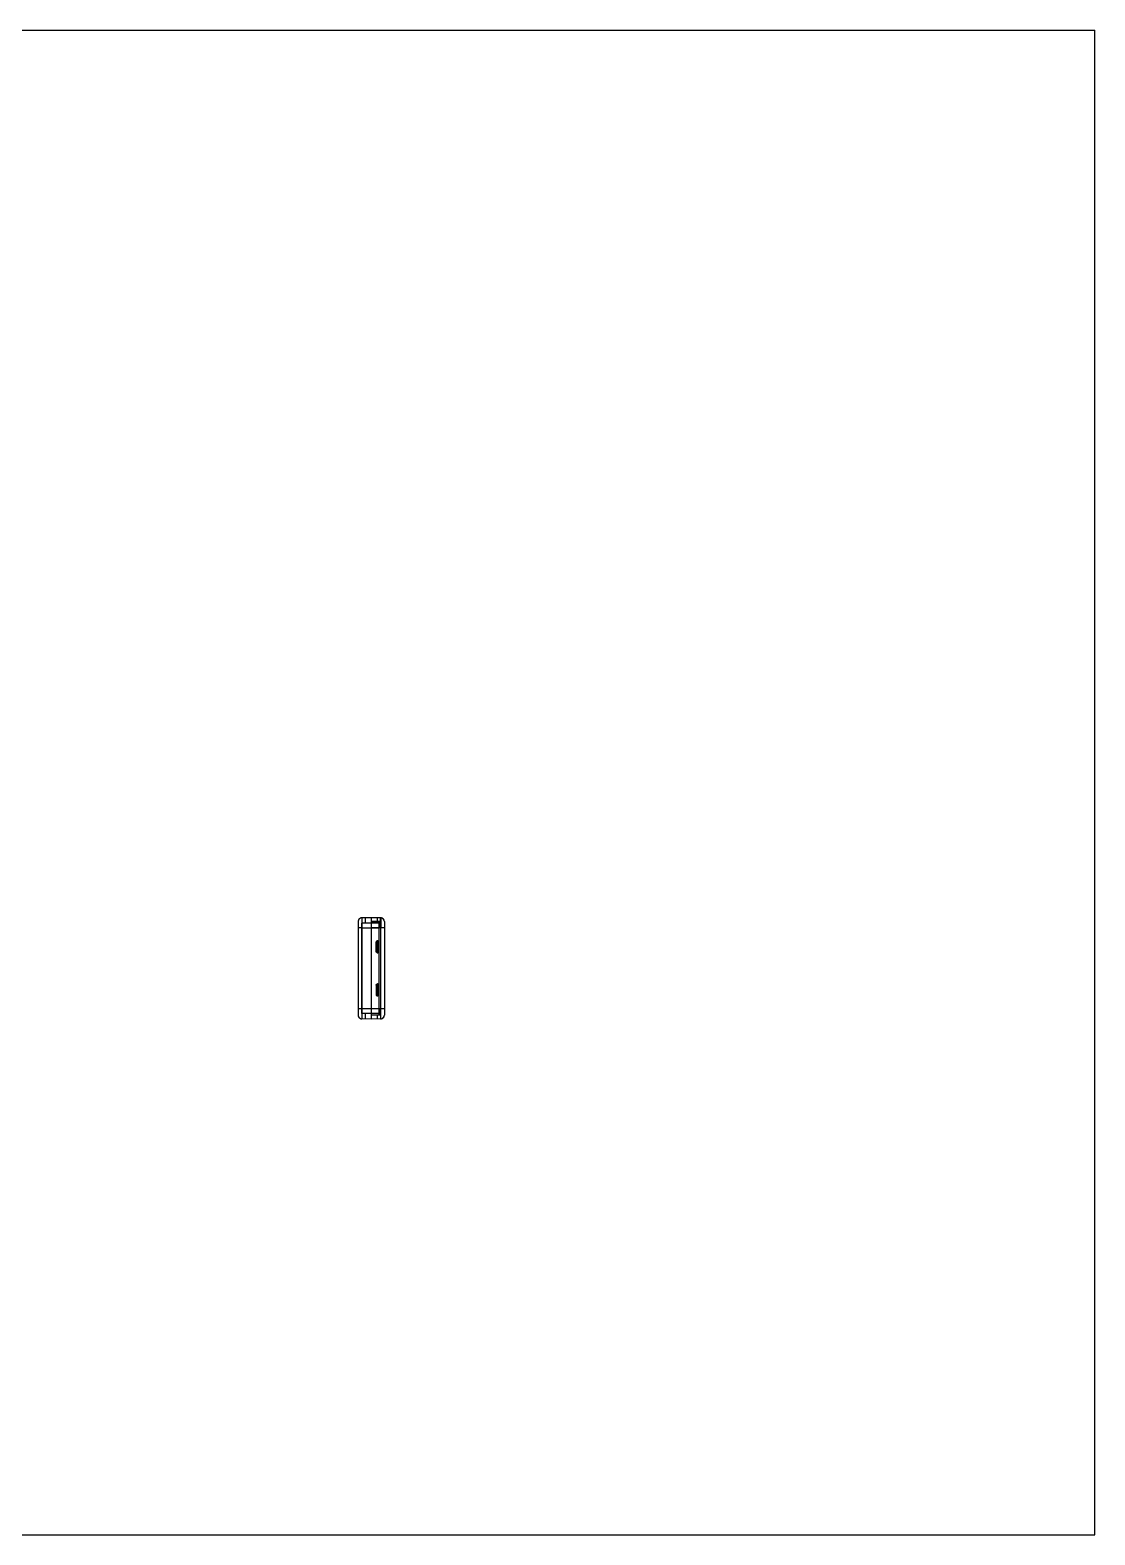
# Model space of a CAD drawing. Header units: millimetres. Extents: x 0 to 841, y 0 to 594.
# Drawn here: x 420 to 841, y 0 to 594 of the extents above; entities that cross this region are included whole.
import ezdxf

# ---------------------------------------------------------------- set-up
doc = ezdxf.new("R2010")
doc.units = ezdxf.units.MM
doc.header["$LTSCALE"] = 46.255
doc.layers.get('0').update_dxf_attribs({"linetype": 'CONTINUOUS'})
doc.layers.add('CP_DXF_CONTINUOUS_LINE', color=7, linetype='CONTINUOUS')
doc.layers.add('CP_DXF_FORMAT', color=7, linetype='CONTINUOUS')

msp = doc.modelspace()

# ---------------------------------------------------------------- linework, layer by layer
at = {"color": 6, "linetype": 'CONTINUOUS'}
for p, q in [((555.22, 243.63), (551.49, 243.57)), ((555.22, 243.64), (552.82, 243.6)), ((552.82, 243.6), (552.82, 241.44)), ((555.22, 243.64), (555.22, 203.64)), ((557.62, 243.6), (555.22, 243.64)), ((558.94, 243.57), (555.22, 243.63)), ((557.62, 243.6), (557.62, 242.12)), ((559.27, 243.53), (558.94, 243.57)), ((550.02, 242.07), (550.02, 205.2)), ((551.49, 239.58), (550.02, 239.58)), ((550.34, 243), (550.16, 242.72)), ((551.49, 239.58), (555.22, 239.64)), ((551.49, 239.58), (551.49, 207.7)), ((558.22, 241.49), (551.52, 241.43)), ((551.52, 239.63), (558.22, 239.69)), ((558.92, 242.1), (555.22, 242.14)), ((557.62, 242.12), (555.22, 242.14)), ((558.22, 242.01), (555.22, 242.06)), ((558.22, 242.01), (555.22, 242.06)), ((558.92, 239.61), (555.22, 239.64)), ((558.94, 239.58), (555.22, 239.64)), ((558.22, 242.01), (558.22, 205.27)), ((558.94, 239.58), (558.94, 207.7)), ((560.42, 239.58), (558.94, 239.58)), ((560.42, 242.07), (560.42, 205.2)), ((557.22, 230.24), (557.22, 234.04)), ((558.02, 233.64), (557.32, 233.64)), ((558.02, 230.64), (557.32, 230.64)), ((557.22, 217.04), (557.22, 213.24)), ((558.02, 216.64), (557.32, 216.64)), ((558.02, 213.64), (557.32, 213.64)), ((558.12, 213.24), (558.12, 213.23)), ((551.49, 207.7), (550.02, 207.7)), ((551.16, 203.75), (551.49, 203.7)), ((555.22, 207.64), (551.49, 207.7)), ((555.22, 203.64), (551.49, 203.71)), ((558.22, 207.59), (551.52, 207.65)), ((558.22, 205.79), (551.52, 205.85)), ((552.82, 205.83), (552.82, 203.68)), ((555.22, 203.64), (552.82, 203.68)), ((558.94, 207.7), (555.22, 207.64)), ((558.92, 207.67), (555.22, 207.64)), ((558.22, 205.27), (555.22, 205.21)), ((558.22, 205.27), (555.22, 205.22)), ((558.92, 205.18), (555.22, 205.14)), ((557.62, 205.16), (555.22, 205.14)), ((558.94, 203.71), (555.22, 203.64)), ((557.62, 203.68), (555.22, 203.64)), ((557.62, 205.16), (557.62, 203.68)), ((560.42, 207.7), (558.94, 207.7)), ((558.94, 203.7), (559.27, 203.75))]:
    msp.add_line(p, q, dxfattribs=at)
at = {"color": 7, "linetype": 'CONTINUOUS'}
for p, q in [((551.52, 207.65), (551.52, 239.63)), ((558.92, 242.11), (558.92, 205.17)), ((557.22, 234.04), (558.12, 234.04)), ((557.32, 230.64), (557.32, 233.64)), ((558.02, 233.64), (558.02, 230.64)), ((558.12, 234.04), (558.12, 230.24)), ((558.12, 230.24), (557.22, 230.24)), ((558.12, 217.04), (557.22, 217.04)), ((557.32, 216.64), (557.32, 213.64)), ((558.02, 213.64), (558.02, 216.64)), ((558.12, 213.23), (558.12, 217.04)), ((557.22, 213.24), (558.12, 213.24))]:
    msp.add_line(p, q, dxfattribs=at)
at = {"color": 6, "linetype": 'CONTINUOUS'}
for points in [[(551.49, 243.57), (551.16, 243.53), (550.85, 243.42), (550.57, 243.24), (550.34, 243)], [(550.16, 242.72), (550.05, 242.41), (550.02, 242.07)], [(560.42, 242.07), (560.38, 242.41), (560.27, 242.72), (560.1, 243), (559.86, 243.24), (559.58, 243.42), (559.27, 243.53)], [(558.08, 234.09), (558.07, 234.12), (558.06, 234.14), (558.05, 234.17), (558.04, 234.21), (558.02, 234.24), (558, 234.27), (557.98, 234.3), (557.96, 234.32), (557.94, 234.34), (557.91, 234.36), (557.89, 234.38), (557.87, 234.4), (557.85, 234.42), (557.83, 234.43), (557.8, 234.44), (557.78, 234.45), (557.76, 234.46), (557.74, 234.47), (557.73, 234.48), (557.71, 234.48), (557.69, 234.49), (557.68, 234.49), (557.66, 234.49), (557.65, 234.49), (557.64, 234.49), (557.62, 234.48), (557.61, 234.48), (557.59, 234.47), (557.58, 234.47), (557.56, 234.46), (557.54, 234.45), (557.52, 234.44), (557.51, 234.43), (557.49, 234.42), (557.47, 234.4), (557.45, 234.39), (557.43, 234.37), (557.41, 234.36), (557.4, 234.34), (557.38, 234.32), (557.36, 234.3), (557.34, 234.28), (557.32, 234.25), (557.31, 234.23), (557.3, 234.2), (557.29, 234.18), (557.28, 234.15), (557.27, 234.13), (557.26, 234.11), (557.25, 234.1)], [(557.25, 230.18), (557.26, 230.16), (557.27, 230.14), (557.28, 230.12), (557.29, 230.09), (557.31, 230.06), (557.32, 230.03), (557.34, 230), (557.36, 229.97), (557.39, 229.95), (557.41, 229.93), (557.43, 229.91), (557.45, 229.89), (557.47, 229.87), (557.49, 229.86), (557.51, 229.85), (557.53, 229.84), (557.55, 229.82), (557.57, 229.82), (557.59, 229.81), (557.61, 229.8), (557.63, 229.8), (557.64, 229.79), (557.66, 229.79), (557.67, 229.79), (557.69, 229.79), (557.7, 229.79), (557.72, 229.8), (557.73, 229.8), (557.75, 229.81), (557.77, 229.82), (557.78, 229.83), (557.8, 229.84), (557.82, 229.85), (557.84, 229.86), (557.86, 229.87), (557.88, 229.89), (557.9, 229.9), (557.92, 229.92), (557.94, 229.94), (557.96, 229.96), (557.98, 229.99), (558, 230.01), (558.02, 230.04), (558.03, 230.07), (558.05, 230.1), (558.06, 230.12), (558.06, 230.15), (558.07, 230.17), (558.08, 230.19)], [(558.08, 217.09), (558.07, 217.11), (558.06, 217.14), (558.05, 217.17), (558.04, 217.21), (558.02, 217.24), (558, 217.27), (557.98, 217.3), (557.96, 217.32), (557.94, 217.34), (557.91, 217.37), (557.89, 217.38), (557.87, 217.4), (557.85, 217.42), (557.82, 217.43), (557.8, 217.44), (557.78, 217.45), (557.76, 217.46), (557.74, 217.47), (557.73, 217.48), (557.71, 217.48), (557.69, 217.49), (557.68, 217.49), (557.66, 217.49), (557.65, 217.49), (557.63, 217.49), (557.62, 217.48), (557.61, 217.48), (557.59, 217.47), (557.57, 217.46), (557.56, 217.46), (557.54, 217.45), (557.52, 217.44), (557.51, 217.43), (557.49, 217.42), (557.47, 217.4), (557.45, 217.39), (557.43, 217.37), (557.41, 217.36), (557.39, 217.34), (557.38, 217.32), (557.36, 217.3), (557.34, 217.28), (557.32, 217.25), (557.31, 217.23), (557.3, 217.2), (557.29, 217.18), (557.28, 217.15), (557.27, 217.13), (557.26, 217.11), (557.25, 217.1)], [(557.25, 213.18), (557.26, 213.16), (557.27, 213.14), (557.28, 213.11), (557.29, 213.08), (557.31, 213.05), (557.33, 213.02), (557.35, 212.99), (557.37, 212.97), (557.39, 212.94), (557.41, 212.92), (557.44, 212.9), (557.46, 212.88), (557.48, 212.87), (557.5, 212.85), (557.52, 212.84), (557.54, 212.83), (557.56, 212.82), (557.58, 212.81), (557.6, 212.8), (557.62, 212.8), (557.63, 212.79), (557.65, 212.79), (557.67, 212.79), (557.68, 212.79), (557.7, 212.79), (557.71, 212.8), (557.73, 212.8), (557.75, 212.81), (557.76, 212.82), (557.78, 212.83), (557.8, 212.84), (557.82, 212.85), (557.84, 212.86), (557.86, 212.87), (557.88, 212.89), (557.9, 212.9), (557.92, 212.92), (557.94, 212.94), (557.96, 212.96), (557.98, 212.99), (558, 213.01), (558.02, 213.04), (558.03, 213.07), (558.05, 213.1), (558.06, 213.12), (558.06, 213.15), (558.07, 213.17), (558.08, 213.18)], [(550.02, 205.2), (550.05, 204.87), (550.16, 204.56), (550.34, 204.28), (550.57, 204.04), (550.85, 203.86), (551.16, 203.75)], [(559.27, 203.75), (559.58, 203.86), (559.86, 204.04), (560.1, 204.28), (560.27, 204.56), (560.38, 204.87), (560.42, 205.2)]]:
    msp.add_lwpolyline(points, dxfattribs=at)
for centre, start, end in [((551.52, 242.07), 91, 180), ((558.92, 242.07), 0, 89), ((551.52, 205.2), 180, 269), ((558.92, 205.2), 270.99997, 0.00003)]:
    msp.add_arc(centre, 1.5, start, end, dxfattribs=at)
at = {"color": 7, "linetype": 'CONTINUOUS'}
for centre, start, end in [((557.67, 233.64), 0, 180), ((557.67, 230.64), 180, 360), ((557.67, 216.64), 0, 180), ((557.67, 213.64), 180, 360)]:
    msp.add_arc(centre, 0.35, start, end, dxfattribs=at)
at = {"color": 6, "linetype": 'CONTINUOUS'}
for points, knots in [([(551.49, 243.57), (551.48, 243.57), (551.49, 243.53), (551.48, 243.49), (551.49, 243.39), (551.48, 243.26), (551.48, 243.09), (551.48, 242.89), (551.48, 242.65), (551.48, 242.39), (551.48, 242.1), (551.48, 241.78), (551.48, 241.44), (551.48, 241.08), (551.48, 240.71), (551.49, 240.33), (551.49, 239.95), (551.49, 239.7), (551.49, 239.58)], [0, 0, 0, 0, 0.004474, 0.018141, 0.041394, 0.074316, 0.116644, 0.167728, 0.226696, 0.29296, 0.366113, 0.445798, 0.531487, 0.621923, 0.715535, 0.810737, 0.906015, 1, 1, 1, 1]), ([(558.94, 243.57), (558.95, 243.57), (558.95, 243.53), (558.96, 243.49), (558.96, 243.39), (558.96, 243.26), (558.97, 243.09), (558.97, 242.88), (558.97, 242.64), (558.97, 242.38), (558.97, 242.08), (558.97, 241.76), (558.97, 241.42), (558.96, 241.06), (558.96, 240.69), (558.95, 240.31), (558.95, 239.94), (558.94, 239.7), (558.94, 239.58)], [0, 0, 0, 0, 0.004767, 0.018707, 0.042336, 0.07568, 0.11841, 0.169977, 0.229704, 0.297016, 0.371276, 0.451589, 0.537063, 0.62703, 0.720472, 0.815315, 0.909248, 1, 1, 1, 1]), ([(557.67, 234.49), (557.66, 234.49), (557.66, 234.49), (557.65, 234.49), (557.64, 234.49), (557.63, 234.49), (557.62, 234.49), (557.61, 234.49), (557.6, 234.48), (557.59, 234.48), (557.58, 234.48), (557.57, 234.48), (557.56, 234.48), (557.55, 234.47), (557.54, 234.47), (557.52, 234.47), (557.51, 234.46), (557.49, 234.45), (557.47, 234.44), (557.45, 234.43), (557.43, 234.42), (557.41, 234.41), (557.38, 234.39), (557.36, 234.37), (557.33, 234.34), (557.31, 234.31), (557.28, 234.27), (557.26, 234.23), (557.24, 234.17), (557.22, 234.11), (557.22, 234.06), (557.22, 234.04)], [0, 0, 0, 0, 0.014205, 0.02763, 0.040041, 0.052633, 0.066071, 0.080238, 0.094713, 0.109172, 0.123284, 0.137116, 0.151679, 0.167932, 0.186518, 0.207705, 0.231423, 0.257546, 0.286251, 0.317676, 0.35218, 0.390179, 0.432099, 0.478481, 0.529924, 0.587193, 0.651206, 0.723013, 0.804113, 0.896005, 1, 1, 1, 1]), ([(558.12, 213.23), (558.12, 213.21), (558.11, 213.17), (558.1, 213.11), (558.08, 213.05), (558.05, 213.01), (558.03, 212.97), (558, 212.94), (557.98, 212.91), (557.95, 212.89), (557.93, 212.87), (557.91, 212.86), (557.88, 212.85), (557.86, 212.84), (557.85, 212.83), (557.83, 212.82), (557.81, 212.82), (557.8, 212.81), (557.79, 212.81), (557.77, 212.8), (557.76, 212.8), (557.75, 212.8), (557.74, 212.8), (557.73, 212.8), (557.72, 212.79), (557.71, 212.79), (557.7, 212.79), (557.69, 212.79), (557.69, 212.79), (557.68, 212.79), (557.67, 212.79), (557.67, 212.79)], [0, 0, 0, 0, 0.095426, 0.187248, 0.26845, 0.340432, 0.40468, 0.462229, 0.513986, 0.560701, 0.602965, 0.641321, 0.676183, 0.707962, 0.737007, 0.763501, 0.787645, 0.809378, 0.828573, 0.845442, 0.860581, 0.874933, 0.88957, 0.904576, 0.919519, 0.933967, 0.94751, 0.960123, 0.972524, 0.985839, 1, 1, 1, 1]), ([(551.49, 207.7), (551.49, 207.58), (551.49, 207.33), (551.49, 206.95), (551.48, 206.57), (551.48, 206.2), (551.48, 205.84), (551.48, 205.5), (551.48, 205.18), (551.48, 204.89), (551.48, 204.62), (551.48, 204.39), (551.48, 204.19), (551.48, 204.02), (551.49, 203.89), (551.48, 203.79), (551.49, 203.75), (551.48, 203.71), (551.49, 203.71)], [0, 0, 0, 0, 0.093964, 0.189261, 0.28447, 0.378074, 0.468501, 0.554159, 0.633834, 0.707024, 0.773336, 0.832326, 0.883402, 0.925708, 0.958611, 0.981858, 0.995525, 1, 1, 1, 1]), ([(558.94, 203.71), (558.95, 203.71), (558.95, 203.75), (558.96, 203.79), (558.96, 203.89), (558.96, 204.02), (558.97, 204.19), (558.97, 204.4), (558.97, 204.64), (558.97, 204.9), (558.97, 205.2), (558.97, 205.52), (558.97, 205.86), (558.96, 206.22), (558.96, 206.59), (558.95, 206.97), (558.95, 207.34), (558.94, 207.58), (558.94, 207.7)], [0, 0, 0, 0, 0.004767, 0.018707, 0.042336, 0.07568, 0.11841, 0.169977, 0.229704, 0.297016, 0.371276, 0.451589, 0.537063, 0.62703, 0.720472, 0.815315, 0.909248, 1, 1, 1, 1])]:
    msp.add_open_spline(points, degree=3, knots=knots, dxfattribs=at)
at = {"color": 7, "linetype": 'CONTINUOUS'}
for points, knots in [([(551.52, 239.63), (551.51, 239.77), (551.51, 240.02), (551.51, 240.39), (551.51, 240.72), (551.51, 241), (551.51, 241.22), (551.51, 241.36), (551.51, 241.42), (551.52, 241.43)], [0, 0, 0, 0, 0.221581, 0.426989, 0.612977, 0.771769, 0.895379, 0.973263, 1, 1, 1, 1]), ([(558.92, 242.1), (558.92, 242.09), (558.92, 242.01), (558.92, 241.83), (558.93, 241.55), (558.92, 241.16), (558.92, 240.68), (558.92, 240.16), (558.92, 239.79), (558.92, 239.61)], [0, 0, 0, 0, 0.023006, 0.094709, 0.211317, 0.365533, 0.559574, 0.780905, 1, 1, 1, 1]), ([(558.12, 230.24), (558.12, 230.42), (558.12, 230.75), (558.12, 231.22), (558.12, 231.62), (558.12, 231.97), (558.12, 232.27), (558.12, 232.52), (558.12, 232.75), (558.12, 232.95), (558.12, 233.16), (558.12, 233.37), (558.12, 233.57), (558.12, 233.76), (558.12, 233.94), (558.12, 234.1), (558.08, 234.24), (558, 234.35), (557.89, 234.44), (557.75, 234.49), (557.59, 234.49), (557.44, 234.44), (557.32, 234.33), (557.23, 234.2), (557.21, 234.09), (557.22, 234.04)], [0, 0, 0, 0, 0.103569, 0.192659, 0.269293, 0.335209, 0.391984, 0.441073, 0.483714, 0.520354, 0.560499, 0.603158, 0.641659, 0.677018, 0.711559, 0.743432, 0.769391, 0.794946, 0.822136, 0.849757, 0.87889, 0.908989, 0.940115, 0.970464, 1, 1, 1, 1]), ([(558.12, 234.04), (558.11, 234.06), (558.09, 234.09), (558.06, 234.13), (558.03, 234.17), (558.01, 234.21), (557.99, 234.24), (557.97, 234.27), (557.95, 234.3), (557.93, 234.32), (557.91, 234.34), (557.89, 234.36), (557.87, 234.38), (557.85, 234.39), (557.83, 234.41), (557.81, 234.42), (557.8, 234.43), (557.78, 234.44), (557.77, 234.45), (557.76, 234.45), (557.75, 234.46), (557.74, 234.46), (557.73, 234.47), (557.72, 234.47), (557.71, 234.48), (557.71, 234.48), (557.7, 234.48), (557.69, 234.49), (557.69, 234.49), (557.68, 234.49), (557.67, 234.49), (557.66, 234.49), (557.65, 234.49), (557.64, 234.49), (557.63, 234.48), (557.62, 234.48), (557.6, 234.47), (557.59, 234.47), (557.58, 234.46), (557.57, 234.45), (557.56, 234.44), (557.54, 234.43), (557.52, 234.42), (557.51, 234.41), (557.49, 234.4), (557.47, 234.38), (557.45, 234.36), (557.43, 234.35), (557.41, 234.32), (557.39, 234.3), (557.37, 234.28), (557.35, 234.25), (557.32, 234.21), (557.3, 234.17), (557.28, 234.13), (557.25, 234.09), (557.23, 234.06), (557.22, 234.04)], [0, 0, 0, 0, 0.043778, 0.083806, 0.120869, 0.154202, 0.184198, 0.211722, 0.23614, 0.259013, 0.280852, 0.301603, 0.320928, 0.338632, 0.357094, 0.374024, 0.388872, 0.401742, 0.412802, 0.422291, 0.430441, 0.437456, 0.443515, 0.45436, 0.462709, 0.468556, 0.472445, 0.478524, 0.483549, 0.490941, 0.49929, 0.50754, 0.515215, 0.522831, 0.532122, 0.540351, 0.548512, 0.560507, 0.568623, 0.578917, 0.59175, 0.607122, 0.622131, 0.637808, 0.654847, 0.672972, 0.692156, 0.712478, 0.734185, 0.758859, 0.785253, 0.813675, 0.844456, 0.877985, 0.914629, 0.955009, 1, 1, 1, 1]), ([(558.12, 234.04), (558.12, 234.08), (558.11, 234.18), (558.04, 234.3), (557.93, 234.41), (557.8, 234.47), (557.71, 234.49), (557.67, 234.49)], [0, 0, 0, 0, 0.184108, 0.388383, 0.602047, 0.808888, 1, 1, 1, 1]), ([(558.12, 234.04), (558.12, 234.08), (558.1, 234.17), (558.04, 234.3), (557.93, 234.41), (557.8, 234.48), (557.71, 234.49), (557.67, 234.49)], [0, 0, 0, 0, 0.183069, 0.387733, 0.603299, 0.824816, 1, 1, 1, 1]), ([(558.12, 230.24), (558.12, 230.19), (558.1, 230.08), (558.01, 229.94), (557.87, 229.83), (557.72, 229.78), (557.57, 229.8), (557.44, 229.85), (557.35, 229.92), (557.28, 230), (557.24, 230.08), (557.22, 230.16), (557.22, 230.21), (557.22, 230.24)], [0, 0, 0, 0, 0.107563, 0.228746, 0.353359, 0.468437, 0.573262, 0.666281, 0.748825, 0.823241, 0.88781, 0.941407, 1, 1, 1, 1]), ([(557.22, 230.24), (557.23, 230.22), (557.25, 230.18), (557.29, 230.13), (557.32, 230.08), (557.34, 230.04), (557.37, 230), (557.4, 229.97), (557.43, 229.94), (557.46, 229.91), (557.48, 229.89), (557.51, 229.87), (557.53, 229.85), (557.56, 229.84), (557.58, 229.82), (557.6, 229.81), (557.62, 229.8), (557.63, 229.79), (557.65, 229.79), (557.66, 229.79), (557.67, 229.79), (557.69, 229.79), (557.7, 229.79), (557.71, 229.8), (557.72, 229.8), (557.73, 229.81), (557.74, 229.81), (557.75, 229.82), (557.76, 229.83), (557.78, 229.84), (557.79, 229.85), (557.81, 229.86), (557.83, 229.87), (557.84, 229.88), (557.86, 229.9), (557.88, 229.92), (557.9, 229.93), (557.92, 229.96), (557.94, 229.98), (557.97, 230), (557.99, 230.03), (558.01, 230.07), (558.03, 230.11), (558.06, 230.15), (558.08, 230.19), (558.11, 230.22), (558.12, 230.24)], [0, 0, 0, 0, 0.053557, 0.101292, 0.144732, 0.184364, 0.220947, 0.253591, 0.284285, 0.312944, 0.339197, 0.365054, 0.388112, 0.408253, 0.42541, 0.4431, 0.463311, 0.471373, 0.483685, 0.49598, 0.507612, 0.516061, 0.523491, 0.534392, 0.54062, 0.549504, 0.560882, 0.56927, 0.57985, 0.592869, 0.608324, 0.62308, 0.638663, 0.65562, 0.673715, 0.692924, 0.713322, 0.735078, 0.759814, 0.786243, 0.814617, 0.845229, 0.878502, 0.914872, 0.955032, 1, 1, 1, 1]), ([(557.22, 217.04), (557.21, 217.09), (557.23, 217.2), (557.32, 217.34), (557.46, 217.45), (557.62, 217.5), (557.77, 217.48), (557.89, 217.43), (557.98, 217.36), (558.05, 217.28), (558.09, 217.2), (558.11, 217.12), (558.12, 217.07), (558.12, 217.04)], [0, 0, 0, 0, 0.107564, 0.228746, 0.353359, 0.468437, 0.573262, 0.666281, 0.748826, 0.823241, 0.88781, 0.941407, 1, 1, 1, 1]), ([(557.22, 217.04), (557.23, 217.06), (557.25, 217.1), (557.29, 217.15), (557.32, 217.2), (557.34, 217.24), (557.37, 217.28), (557.4, 217.31), (557.43, 217.34), (557.46, 217.37), (557.48, 217.39), (557.51, 217.41), (557.53, 217.43), (557.56, 217.44), (557.58, 217.46), (557.6, 217.47), (557.62, 217.48), (557.63, 217.48), (557.65, 217.49), (557.66, 217.49), (557.67, 217.49), (557.69, 217.49), (557.7, 217.49), (557.71, 217.48), (557.72, 217.48), (557.73, 217.47), (557.74, 217.47), (557.75, 217.46), (557.76, 217.45), (557.78, 217.44), (557.79, 217.43), (557.81, 217.42), (557.83, 217.41), (557.84, 217.39), (557.86, 217.38), (557.88, 217.36), (557.9, 217.34), (557.92, 217.32), (557.94, 217.3), (557.97, 217.28), (557.99, 217.25), (558.01, 217.21), (558.03, 217.17), (558.06, 217.13), (558.08, 217.09), (558.11, 217.06), (558.12, 217.04)], [0, 0, 0, 0, 0.053557, 0.101292, 0.144732, 0.184364, 0.220947, 0.253591, 0.284285, 0.312944, 0.339197, 0.365054, 0.388112, 0.408253, 0.42541, 0.443099, 0.463311, 0.471373, 0.483685, 0.49598, 0.507612, 0.516061, 0.523491, 0.534392, 0.54062, 0.549504, 0.560882, 0.56927, 0.57985, 0.592869, 0.608324, 0.62308, 0.638663, 0.65562, 0.673715, 0.692924, 0.713322, 0.735078, 0.759814, 0.786243, 0.814617, 0.845229, 0.878502, 0.914872, 0.955032, 1, 1, 1, 1]), ([(557.22, 213.24), (557.21, 213.19), (557.23, 213.08), (557.32, 212.94), (557.46, 212.83), (557.62, 212.78), (557.77, 212.8), (557.89, 212.85), (557.98, 212.92), (558.05, 212.99), (558.09, 213.07), (558.11, 213.15), (558.12, 213.21), (558.12, 213.23)], [0, 0, 0, 0, 0.107849, 0.229572, 0.35459, 0.470078, 0.574966, 0.667528, 0.749615, 0.823629, 0.888043, 0.941578, 1, 1, 1, 1]), ([(557.67, 212.79), (557.63, 212.8), (557.54, 212.8), (557.42, 212.86), (557.34, 212.93), (557.28, 213.01), (557.24, 213.09), (557.22, 213.16), (557.22, 213.21), (557.22, 213.24)], [0, 0, 0, 0, 0.200387, 0.377503, 0.531283, 0.669603, 0.789065, 0.889315, 1, 1, 1, 1]), ([(558.12, 213.24), (558.11, 213.22), (558.09, 213.19), (558.06, 213.15), (558.03, 213.11), (558.01, 213.07), (557.99, 213.04), (557.97, 213.01), (557.95, 212.98), (557.93, 212.96), (557.91, 212.94), (557.89, 212.92), (557.87, 212.9), (557.85, 212.89), (557.83, 212.87), (557.81, 212.86), (557.8, 212.85), (557.78, 212.84), (557.77, 212.83), (557.76, 212.83), (557.75, 212.82), (557.74, 212.81), (557.73, 212.81), (557.72, 212.8), (557.71, 212.8), (557.71, 212.8), (557.7, 212.8), (557.69, 212.79), (557.69, 212.79), (557.68, 212.79), (557.67, 212.79), (557.66, 212.79), (557.65, 212.79), (557.64, 212.79), (557.63, 212.8), (557.62, 212.8), (557.6, 212.81), (557.59, 212.81), (557.58, 212.82), (557.57, 212.83), (557.56, 212.84), (557.54, 212.85), (557.52, 212.86), (557.51, 212.87), (557.49, 212.88), (557.47, 212.9), (557.45, 212.92), (557.43, 212.93), (557.41, 212.95), (557.39, 212.98), (557.37, 213), (557.35, 213.03), (557.32, 213.07), (557.3, 213.1), (557.28, 213.15), (557.25, 213.19), (557.23, 213.22), (557.22, 213.24)], [0, 0, 0, 0, 0.043778, 0.083806, 0.120869, 0.154202, 0.184198, 0.211722, 0.23614, 0.259013, 0.280852, 0.301603, 0.320928, 0.338632, 0.357094, 0.374024, 0.388872, 0.401742, 0.412802, 0.422291, 0.430441, 0.437456, 0.443515, 0.45436, 0.462709, 0.468556, 0.472445, 0.478524, 0.483549, 0.490941, 0.49929, 0.50754, 0.515215, 0.522831, 0.532122, 0.540351, 0.548512, 0.560507, 0.568623, 0.578917, 0.59175, 0.607122, 0.622131, 0.637808, 0.654847, 0.672972, 0.692156, 0.712478, 0.734185, 0.758859, 0.785253, 0.813675, 0.844456, 0.877985, 0.914629, 0.955009, 1, 1, 1, 1]), ([(551.52, 205.85), (551.51, 205.86), (551.51, 205.92), (551.51, 206.04), (551.51, 206.25), (551.51, 206.52), (551.51, 206.86), (551.51, 207.24), (551.51, 207.51), (551.52, 207.65)], [0, 0, 0, 0, 0.024935, 0.095848, 0.210029, 0.364259, 0.55491, 0.770634, 1, 1, 1, 1]), ([(558.92, 205.18), (558.92, 205.19), (558.92, 205.27), (558.92, 205.45), (558.93, 205.73), (558.92, 206.12), (558.92, 206.59), (558.92, 207.12), (558.92, 207.49), (558.92, 207.67)], [0, 0, 0, 0, 0.023006, 0.094709, 0.211317, 0.365533, 0.559574, 0.780905, 1, 1, 1, 1])]:
    msp.add_open_spline(points, degree=3, knots=knots, dxfattribs=at)
for points in [[(558.02, 233.64), (558.02, 234.01), (557.32, 234.01), (557.32, 233.64)], [(557.32, 230.64), (557.32, 230.27), (558.02, 230.27), (558.02, 230.64)], [(557.32, 216.64), (557.32, 217.01), (558.02, 217.01), (558.02, 216.64)], [(558.02, 213.64), (558.02, 213.27), (557.32, 213.27), (557.32, 213.64)]]:
    msp.add_open_spline(points, degree=3, dxfattribs=at)
at = {"layer": 'CP_DXF_CONTINUOUS_LINE', "color": 4, "linetype": 'CONTINUOUS'}
msp.add_line((558.94, 239.64), (558.94, 243.57), dxfattribs=at)
at = {"layer": 'CP_DXF_CONTINUOUS_LINE', "color": 7, "linetype": 'CONTINUOUS'}
for p, q in [((557.32, 230.64), (557.32, 233.64)), ((557.67, 233.99), (557.67, 230.29)), ((558.02, 233.64), (558.02, 230.64)), ((557.32, 213.64), (557.32, 216.64)), ((557.67, 216.99), (557.67, 213.29)), ((558.02, 216.64), (558.02, 213.64))]:
    msp.add_line(p, q, dxfattribs=at)
for centre, start, end in [((557.67, 233.64), 0, 180), ((557.67, 230.64), 180, 360), ((557.67, 216.64), 0, 180), ((557.67, 213.64), 180, 360)]:
    msp.add_arc(centre, 0.35, start, end, dxfattribs=at)
at = {"layer": 'CP_DXF_FORMAT', "color": 7, "linetype": 'CONTINUOUS'}
for p, q in [((0, 594), (841, 594)), ((841, 0), (841, 594)), ((0, 0), (841, 0))]:
    msp.add_line(p, q, dxfattribs=at)

doc.saveas('drawing.dxf')
